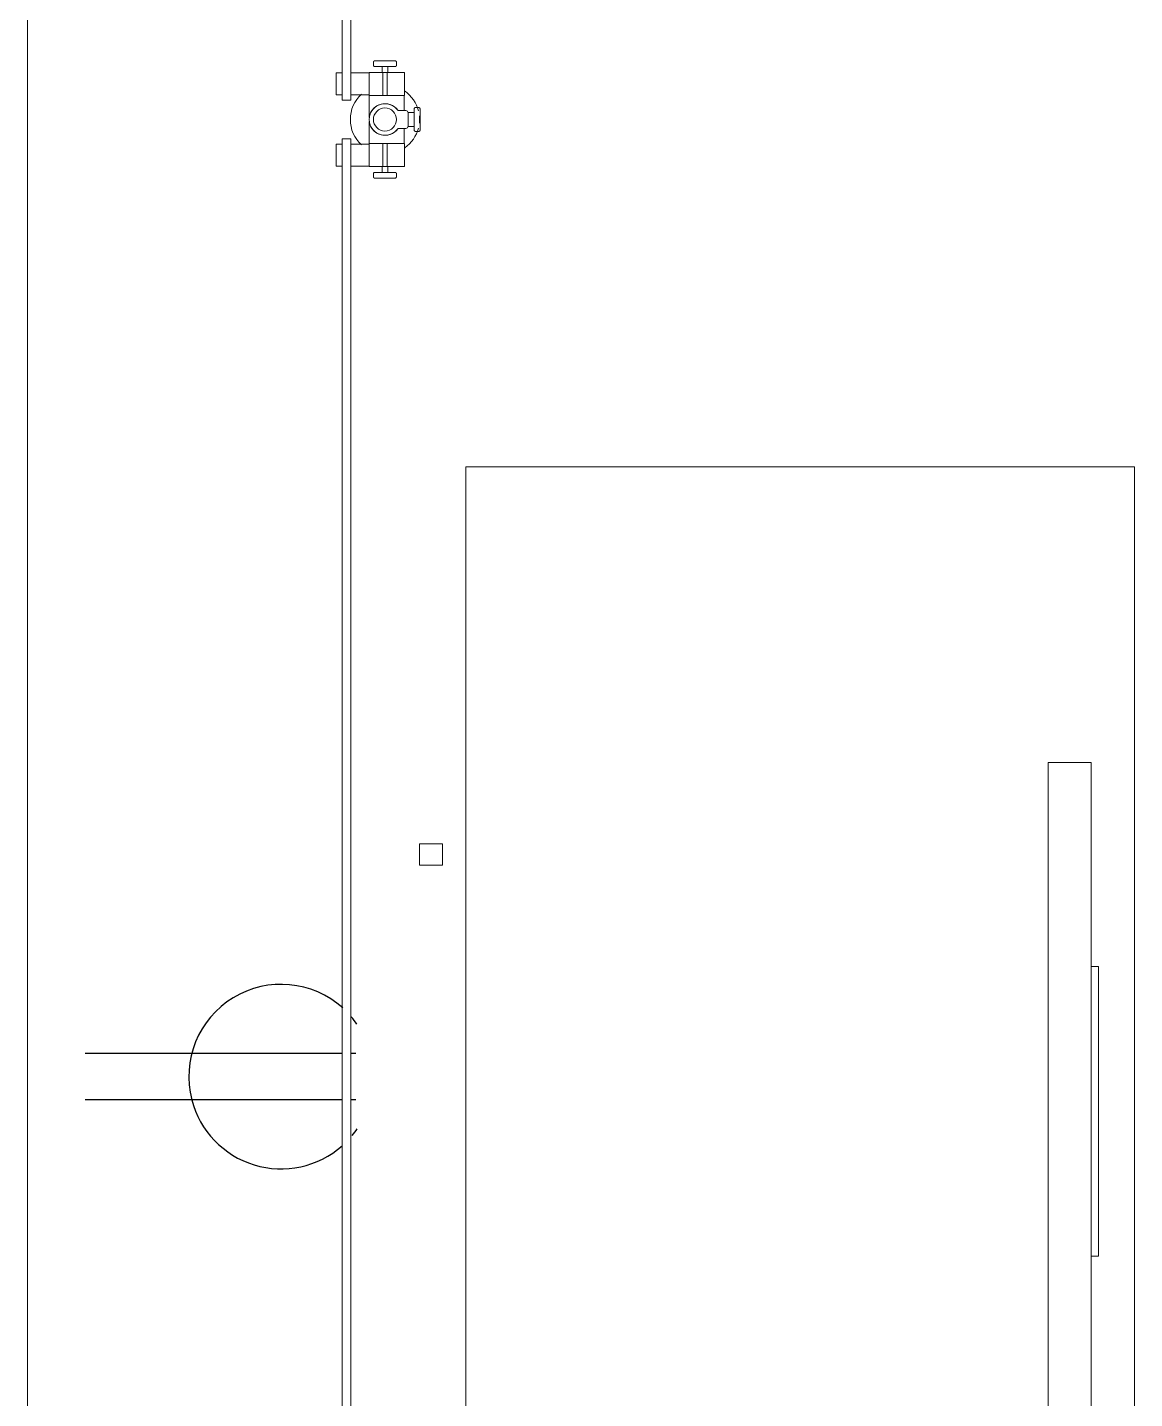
# Model space of a CAD drawing. Header units: inches. Extents: x -460 to 10305, y -938 to 5356.
# Drawn here: x 517.3 to 565.3, y 304.5 to 364 of the extents above; entities that cross this region are included whole.
import ezdxf

# ---------------------------------------------------------------- set-up
doc = ezdxf.new("R2010")
doc.units = ezdxf.units.IN
doc.header["$MEASUREMENT"] = 0
doc.layers.add('01-0263-G-DWG-BFP-ARCH$0$SP-CASE', color=11, linetype='Continuous', lineweight=13)
doc.layers.add('01-0263-G-DWG-BFP-ARCH$0$SP-FIXT', color=35, linetype='Continuous')

# ---------------------------------------------------------------- blocks, each defined once
blk = doc.blocks.new('01-0263-G-DWG-BFP-ARCH', base_point=(1295.158, 1352.862))
at = {"layer": '01-0263-G-DWG-BFP-ARCH$0$SP-CASE'}
for p, q in [((1812.195, 1522.069), (1812.195, 1772.819)), ((1825.835, 1711.41), (1825.835, 1769.223)), ((1826.21, 1769.223), (1826.21, 1711.41)), ((1825.835, 1711.589), (1825.585, 1711.589)), ((1825.585, 1711.11), (1825.585, 1711.589)), ((1827.015, 1711.589), (1826.21, 1711.589)), ((1827.61, 1711.61), (1827.015, 1711.61)), ((1827.015, 1710.61), (1827.015, 1711.61)), ((1827.195, 1712.048), (1827.195, 1711.923)), ((1827.57, 1711.86), (1827.57, 1711.61)), ((1827.695, 1711.86), (1827.57, 1711.86)), ((1827.61, 1711.61), (1827.796, 1711.61)), ((1827.61, 1711.61), (1827.61, 1710.61)), ((1827.82, 1711.86), (1827.695, 1711.86)), ((1827.796, 1711.61), (1828.545, 1711.61)), ((1827.796, 1710.61), (1827.796, 1711.61)), ((1827.82, 1711.61), (1827.82, 1711.86)), ((1828.195, 1711.923), (1828.195, 1712.048)), ((1828.545, 1710.61), (1828.545, 1711.61)), ((1825.585, 1710.632), (1825.585, 1711.11)), ((1825.835, 1710.41), (1825.835, 1711.41)), ((1826.21, 1711.41), (1826.21, 1710.41)), ((1825.585, 1710.632), (1825.835, 1710.632)), ((1825.835, 1710.41), (1826.21, 1710.41)), ((1826.21, 1710.632), (1827.015, 1710.632)), ((1827.015, 1710.61), (1827.015, 1709.647)), ((1827.015, 1710.61), (1827.61, 1710.61)), ((1827.796, 1710.61), (1827.61, 1710.61)), ((1828.545, 1710.61), (1827.796, 1710.61)), ((1828.524, 1709.951), (1828.524, 1710.61)), ((1828.262, 1709.951), (1828.524, 1709.951)), ((1828.602, 1709.951), (1828.262, 1709.951)), ((1828.602, 1709.951), (1828.262, 1709.951)), ((1828.963, 1709.866), (1828.703, 1709.866)), ((1828.963, 1709.866), (1828.703, 1709.866)), ((1828.703, 1709.282), (1828.703, 1709.851)), ((1828.703, 1709.282), (1828.703, 1709.851)), ((1828.963, 1709.566), (1828.963, 1709.826)), ((1828.963, 1709.826), (1828.963, 1709.566)), ((1829.155, 1710.085), (1829.025, 1710.085)), ((1829.155, 1710.085), (1829.025, 1710.085)), ((1827.015, 1709.485), (1827.015, 1708.523)), ((1828.262, 1709.181), (1828.602, 1709.181)), ((1828.524, 1709.181), (1828.262, 1709.181)), ((1828.262, 1709.181), (1828.602, 1709.181)), ((1828.524, 1708.523), (1828.524, 1709.181)), ((1828.703, 1709.266), (1828.963, 1709.266)), ((1828.703, 1709.266), (1828.963, 1709.266)), ((1828.963, 1709.307), (1828.963, 1709.566)), ((1828.963, 1709.566), (1828.963, 1709.307)), ((1825.835, 1708.501), (1825.585, 1708.501)), ((1825.585, 1708.023), (1825.585, 1708.501)), ((1826.21, 1708.723), (1825.835, 1708.723)), ((1825.835, 1707.723), (1825.835, 1708.723)), ((1826.21, 1708.723), (1826.21, 1707.723)), ((1827.015, 1708.501), (1826.21, 1708.501)), ((1827.61, 1708.523), (1827.015, 1708.523)), ((1827.015, 1707.523), (1827.015, 1708.523)), ((1827.61, 1708.523), (1827.015, 1708.523)), ((1827.015, 1708.523), (1827.61, 1708.523)), ((1827.61, 1708.523), (1827.61, 1707.523)), ((1827.61, 1708.523), (1827.796, 1708.523)), ((1827.796, 1708.523), (1828.545, 1708.523)), ((1827.796, 1707.523), (1827.796, 1708.523)), ((1828.545, 1707.523), (1828.545, 1708.523)), ((1829.025, 1709.048), (1829.155, 1709.048)), ((1829.025, 1709.048), (1829.155, 1709.048)), ((1825.585, 1707.544), (1825.585, 1708.023)), ((1825.585, 1707.544), (1825.835, 1707.544)), ((1825.835, 1649.91), (1825.835, 1707.723)), ((1826.21, 1707.723), (1826.21, 1649.91)), ((1826.21, 1707.544), (1827.015, 1707.544)), ((1827.015, 1707.523), (1827.61, 1707.523)), ((1827.015, 1707.523), (1827.61, 1707.523)), ((1827.61, 1707.523), (1827.015, 1707.523)), ((1827.57, 1707.523), (1827.57, 1707.273)), ((1827.796, 1707.523), (1827.61, 1707.523)), ((1828.545, 1707.523), (1827.796, 1707.523)), ((1827.82, 1707.273), (1827.82, 1707.523)), ((1827.195, 1707.21), (1827.195, 1707.085)), ((1827.695, 1707.273), (1827.57, 1707.273)), ((1827.82, 1707.273), (1827.695, 1707.273)), ((1828.195, 1707.085), (1828.195, 1707.21)), ((1831.195, 1694.507), (1860.195, 1694.507)), ((1831.195, 1522.069), (1831.195, 1694.507)), ((1860.195, 1694.507), (1860.195, 1570.069)), ((1856.445, 1681.694), (1858.32, 1681.694)), ((1856.445, 1681.694), (1856.445, 1651.569)), ((1858.32, 1651.569), (1858.32, 1681.694)), ((1830.195, 1678.156), (1829.195, 1678.156)), ((1829.195, 1677.232), (1829.195, 1678.156)), ((1830.195, 1678.156), (1830.195, 1677.232)), ((1829.195, 1677.232), (1830.195, 1677.232)), ((1858.32, 1672.85), (1858.624, 1672.85)), ((1858.624, 1672.85), (1858.624, 1660.288)), ((1858.32, 1660.288), (1858.624, 1660.288))]:
    blk.add_line(p, q, dxfattribs=at)
for points in [[(1827.195, 1712.048), (1827.195, 1712.05), (1827.195, 1712.053), (1827.196, 1712.055), (1827.196, 1712.058), (1827.196, 1712.06), (1827.197, 1712.063), (1827.198, 1712.065), (1827.198, 1712.067), (1827.199, 1712.07), (1827.2, 1712.072), (1827.201, 1712.074), (1827.202, 1712.077), (1827.203, 1712.079), (1827.205, 1712.081), (1827.206, 1712.083), (1827.207, 1712.085), (1827.209, 1712.087), (1827.211, 1712.089), (1827.212, 1712.091), (1827.214, 1712.093), (1827.216, 1712.094), (1827.218, 1712.096), (1827.22, 1712.097), (1827.222, 1712.099), (1827.224, 1712.1), (1827.226, 1712.102), (1827.228, 1712.103), (1827.23, 1712.104), (1827.233, 1712.105), (1827.235, 1712.106), (1827.237, 1712.107), (1827.24, 1712.108), (1827.242, 1712.108), (1827.245, 1712.109), (1827.247, 1712.109), (1827.249, 1712.11), (1827.252, 1712.11), (1827.254, 1712.11), (1827.257, 1712.11), (1827.258, 1712.11)], [(1827.695, 1712.11), (1827.678, 1712.11), (1827.66, 1712.11), (1827.643, 1712.11), (1827.625, 1712.11), (1827.608, 1712.11), (1827.591, 1712.11), (1827.574, 1712.11), (1827.557, 1712.11), (1827.541, 1712.11), (1827.525, 1712.11), (1827.509, 1712.11), (1827.493, 1712.11), (1827.478, 1712.11), (1827.463, 1712.11), (1827.448, 1712.11), (1827.434, 1712.11), (1827.42, 1712.11), (1827.407, 1712.11), (1827.394, 1712.11), (1827.381, 1712.11), (1827.369, 1712.11), (1827.358, 1712.11), (1827.347, 1712.11), (1827.337, 1712.11), (1827.327, 1712.11), (1827.318, 1712.11), (1827.309, 1712.11), (1827.301, 1712.11), (1827.294, 1712.11), (1827.287, 1712.11), (1827.281, 1712.11), (1827.276, 1712.11), (1827.271, 1712.11), (1827.267, 1712.11), (1827.264, 1712.11), (1827.261, 1712.11), (1827.259, 1712.11), (1827.258, 1712.11), (1827.258, 1712.11)], [(1827.258, 1712.11), (1827.258, 1712.11), (1827.259, 1712.11), (1827.261, 1712.11), (1827.263, 1712.11), (1827.266, 1712.11), (1827.27, 1712.11), (1827.275, 1712.11), (1827.28, 1712.11), (1827.286, 1712.11), (1827.292, 1712.11), (1827.299, 1712.11), (1827.307, 1712.11), (1827.315, 1712.11), (1827.324, 1712.11), (1827.334, 1712.11), (1827.344, 1712.11), (1827.355, 1712.11), (1827.366, 1712.11), (1827.378, 1712.11), (1827.39, 1712.11), (1827.403, 1712.11), (1827.416, 1712.11), (1827.43, 1712.11), (1827.444, 1712.11), (1827.459, 1712.11), (1827.474, 1712.11), (1827.489, 1712.11), (1827.504, 1712.11), (1827.52, 1712.11), (1827.537, 1712.11), (1827.553, 1712.11), (1827.57, 1712.11), (1827.587, 1712.11), (1827.604, 1712.11), (1827.621, 1712.11), (1827.638, 1712.11), (1827.655, 1712.11), (1827.673, 1712.11), (1827.69, 1712.11), (1827.695, 1712.11)], [(1827.695, 1712.11), (1827.713, 1712.11), (1827.73, 1712.11), (1827.747, 1712.11), (1827.765, 1712.11), (1827.782, 1712.11), (1827.799, 1712.11), (1827.816, 1712.11), (1827.833, 1712.11), (1827.849, 1712.11), (1827.865, 1712.11), (1827.881, 1712.11), (1827.897, 1712.11), (1827.912, 1712.11), (1827.927, 1712.11), (1827.942, 1712.11), (1827.956, 1712.11), (1827.97, 1712.11), (1827.984, 1712.11), (1827.996, 1712.11), (1828.009, 1712.11), (1828.021, 1712.11), (1828.032, 1712.11), (1828.043, 1712.11), (1828.053, 1712.11), (1828.063, 1712.11), (1828.072, 1712.11), (1828.081, 1712.11), (1828.089, 1712.11), (1828.096, 1712.11), (1828.103, 1712.11), (1828.109, 1712.11), (1828.114, 1712.11), (1828.119, 1712.11), (1828.123, 1712.11), (1828.126, 1712.11), (1828.129, 1712.11), (1828.131, 1712.11), (1828.132, 1712.11), (1828.133, 1712.11)], [(1828.133, 1712.11), (1828.132, 1712.11), (1828.131, 1712.11), (1828.129, 1712.11), (1828.127, 1712.11), (1828.124, 1712.11), (1828.12, 1712.11), (1828.116, 1712.11), (1828.11, 1712.11), (1828.105, 1712.11), (1828.098, 1712.11), (1828.091, 1712.11), (1828.083, 1712.11), (1828.075, 1712.11), (1828.066, 1712.11), (1828.056, 1712.11), (1828.046, 1712.11), (1828.035, 1712.11), (1828.024, 1712.11), (1828.012, 1712.11), (1828, 1712.11), (1827.987, 1712.11), (1827.974, 1712.11), (1827.96, 1712.11), (1827.946, 1712.11), (1827.931, 1712.11), (1827.917, 1712.11), (1827.901, 1712.11), (1827.886, 1712.11), (1827.87, 1712.11), (1827.854, 1712.11), (1827.837, 1712.11), (1827.821, 1712.11), (1827.804, 1712.11), (1827.787, 1712.11), (1827.769, 1712.11), (1827.752, 1712.11), (1827.735, 1712.11), (1827.717, 1712.11), (1827.7, 1712.11), (1827.695, 1712.11)], [(1828.133, 1712.11), (1828.135, 1712.11), (1828.138, 1712.11), (1828.14, 1712.11), (1828.143, 1712.109), (1828.145, 1712.109), (1828.147, 1712.108), (1828.15, 1712.108), (1828.152, 1712.107), (1828.155, 1712.106), (1828.157, 1712.105), (1828.159, 1712.104), (1828.161, 1712.103), (1828.164, 1712.102), (1828.166, 1712.101), (1828.168, 1712.099), (1828.17, 1712.098), (1828.172, 1712.096), (1828.174, 1712.095), (1828.176, 1712.093), (1828.177, 1712.091), (1828.179, 1712.089), (1828.181, 1712.088), (1828.182, 1712.086), (1828.184, 1712.084), (1828.185, 1712.081), (1828.186, 1712.079), (1828.188, 1712.077), (1828.189, 1712.075), (1828.19, 1712.073), (1828.191, 1712.07), (1828.192, 1712.068), (1828.192, 1712.066), (1828.193, 1712.063), (1828.194, 1712.061), (1828.194, 1712.058), (1828.195, 1712.056), (1828.195, 1712.053), (1828.195, 1712.051), (1828.195, 1712.048), (1828.195, 1712.048)], [(1827.258, 1711.86), (1827.255, 1711.86), (1827.253, 1711.86), (1827.25, 1711.861), (1827.248, 1711.861), (1827.245, 1711.861), (1827.243, 1711.862), (1827.24, 1711.863), (1827.238, 1711.863), (1827.236, 1711.864), (1827.233, 1711.865), (1827.231, 1711.866), (1827.229, 1711.867), (1827.227, 1711.868), (1827.224, 1711.87), (1827.222, 1711.871), (1827.22, 1711.873), (1827.218, 1711.874), (1827.216, 1711.876), (1827.215, 1711.877), (1827.213, 1711.879), (1827.211, 1711.881), (1827.209, 1711.883), (1827.208, 1711.885), (1827.206, 1711.887), (1827.205, 1711.889), (1827.204, 1711.891), (1827.202, 1711.893), (1827.201, 1711.895), (1827.2, 1711.898), (1827.199, 1711.9), (1827.198, 1711.902), (1827.198, 1711.905), (1827.197, 1711.907), (1827.196, 1711.91), (1827.196, 1711.912), (1827.196, 1711.915), (1827.195, 1711.917), (1827.195, 1711.92), (1827.195, 1711.922), (1827.195, 1711.923)], [(1827.574, 1711.86), (1827.557, 1711.86), (1827.541, 1711.86), (1827.525, 1711.86), (1827.509, 1711.86), (1827.493, 1711.86), (1827.478, 1711.86), (1827.463, 1711.86), (1827.448, 1711.86), (1827.434, 1711.86), (1827.42, 1711.86), (1827.407, 1711.86), (1827.394, 1711.86), (1827.381, 1711.86), (1827.369, 1711.86), (1827.358, 1711.86), (1827.347, 1711.86), (1827.337, 1711.86), (1827.327, 1711.86), (1827.318, 1711.86), (1827.309, 1711.86), (1827.301, 1711.86), (1827.294, 1711.86), (1827.287, 1711.86), (1827.281, 1711.86), (1827.276, 1711.86), (1827.271, 1711.86), (1827.267, 1711.86), (1827.264, 1711.86), (1827.261, 1711.86), (1827.259, 1711.86), (1827.258, 1711.86), (1827.258, 1711.86)], [(1827.258, 1711.86), (1827.258, 1711.86), (1827.259, 1711.86), (1827.261, 1711.86), (1827.263, 1711.86), (1827.266, 1711.86), (1827.27, 1711.86), (1827.275, 1711.86), (1827.28, 1711.86), (1827.286, 1711.86), (1827.292, 1711.86), (1827.299, 1711.86), (1827.307, 1711.86), (1827.315, 1711.86), (1827.324, 1711.86), (1827.334, 1711.86), (1827.344, 1711.86), (1827.355, 1711.86), (1827.366, 1711.86), (1827.378, 1711.86), (1827.39, 1711.86), (1827.403, 1711.86), (1827.416, 1711.86), (1827.43, 1711.86), (1827.444, 1711.86), (1827.459, 1711.86), (1827.474, 1711.86), (1827.489, 1711.86), (1827.504, 1711.86), (1827.52, 1711.86), (1827.537, 1711.86), (1827.553, 1711.86), (1827.57, 1711.86), (1827.587, 1711.86), (1827.604, 1711.86), (1827.621, 1711.86), (1827.638, 1711.86), (1827.655, 1711.86), (1827.673, 1711.86), (1827.69, 1711.86), (1827.695, 1711.86)], [(1827.695, 1711.86), (1827.713, 1711.86), (1827.73, 1711.86), (1827.747, 1711.86), (1827.765, 1711.86), (1827.782, 1711.86), (1827.799, 1711.86), (1827.816, 1711.86), (1827.833, 1711.86), (1827.849, 1711.86), (1827.865, 1711.86), (1827.881, 1711.86), (1827.897, 1711.86), (1827.912, 1711.86), (1827.927, 1711.86), (1827.942, 1711.86), (1827.956, 1711.86), (1827.97, 1711.86), (1827.984, 1711.86), (1827.996, 1711.86), (1828.009, 1711.86), (1828.021, 1711.86), (1828.032, 1711.86), (1828.043, 1711.86), (1828.053, 1711.86), (1828.063, 1711.86), (1828.072, 1711.86), (1828.081, 1711.86), (1828.089, 1711.86), (1828.096, 1711.86), (1828.103, 1711.86), (1828.109, 1711.86), (1828.114, 1711.86), (1828.119, 1711.86), (1828.123, 1711.86), (1828.126, 1711.86), (1828.129, 1711.86), (1828.131, 1711.86), (1828.132, 1711.86), (1828.133, 1711.86)], [(1828.133, 1711.86), (1828.132, 1711.86), (1828.131, 1711.86), (1828.129, 1711.86), (1828.127, 1711.86), (1828.124, 1711.86), (1828.12, 1711.86), (1828.116, 1711.86), (1828.11, 1711.86), (1828.105, 1711.86), (1828.098, 1711.86), (1828.091, 1711.86), (1828.083, 1711.86), (1828.075, 1711.86), (1828.066, 1711.86), (1828.056, 1711.86), (1828.046, 1711.86), (1828.035, 1711.86), (1828.024, 1711.86), (1828.012, 1711.86), (1828, 1711.86), (1827.987, 1711.86), (1827.974, 1711.86), (1827.96, 1711.86), (1827.946, 1711.86), (1827.931, 1711.86), (1827.917, 1711.86), (1827.901, 1711.86), (1827.886, 1711.86), (1827.87, 1711.86), (1827.854, 1711.86), (1827.837, 1711.86), (1827.821, 1711.86)], [(1828.195, 1711.923), (1828.195, 1711.92), (1828.195, 1711.918), (1828.195, 1711.915), (1828.194, 1711.913), (1828.194, 1711.91), (1828.193, 1711.908), (1828.193, 1711.905), (1828.192, 1711.903), (1828.191, 1711.901), (1828.19, 1711.898), (1828.189, 1711.896), (1828.188, 1711.894), (1828.187, 1711.892), (1828.186, 1711.889), (1828.184, 1711.887), (1828.183, 1711.885), (1828.181, 1711.883), (1828.18, 1711.881), (1828.178, 1711.88), (1828.176, 1711.878), (1828.174, 1711.876), (1828.172, 1711.875), (1828.17, 1711.873), (1828.168, 1711.871), (1828.166, 1711.87), (1828.164, 1711.869), (1828.162, 1711.868), (1828.16, 1711.866), (1828.158, 1711.865), (1828.155, 1711.864), (1828.153, 1711.864), (1828.151, 1711.863), (1828.148, 1711.862), (1828.146, 1711.862), (1828.143, 1711.861), (1828.141, 1711.861), (1828.138, 1711.86), (1828.136, 1711.86), (1828.133, 1711.86), (1828.133, 1711.86)], [(1828.963, 1710.023), (1828.963, 1710.025), (1828.963, 1710.028), (1828.963, 1710.03), (1828.963, 1710.033), (1828.964, 1710.035), (1828.964, 1710.038), (1828.965, 1710.04), (1828.966, 1710.042), (1828.967, 1710.045), (1828.968, 1710.047), (1828.969, 1710.049), (1828.97, 1710.052), (1828.971, 1710.054), (1828.972, 1710.056), (1828.974, 1710.058), (1828.975, 1710.06), (1828.976, 1710.062), (1828.978, 1710.064), (1828.98, 1710.066), (1828.982, 1710.068), (1828.983, 1710.069), (1828.985, 1710.071), (1828.987, 1710.072), (1828.989, 1710.074), (1828.991, 1710.075), (1828.993, 1710.077), (1828.996, 1710.078), (1828.998, 1710.079), (1829, 1710.08), (1829.002, 1710.081), (1829.005, 1710.082), (1829.007, 1710.083), (1829.01, 1710.083), (1829.012, 1710.084), (1829.014, 1710.084), (1829.017, 1710.085), (1829.019, 1710.085), (1829.022, 1710.085), (1829.024, 1710.085), (1829.025, 1710.085)], [(1828.963, 1710.023), (1828.963, 1710.025), (1828.963, 1710.028), (1828.963, 1710.03), (1828.963, 1710.033), (1828.964, 1710.035), (1828.964, 1710.038), (1828.965, 1710.04), (1828.966, 1710.042), (1828.967, 1710.045), (1828.968, 1710.047), (1828.969, 1710.049), (1828.97, 1710.052), (1828.971, 1710.054), (1828.972, 1710.056), (1828.974, 1710.058), (1828.975, 1710.06), (1828.976, 1710.062), (1828.978, 1710.064), (1828.98, 1710.066), (1828.982, 1710.068), (1828.983, 1710.069), (1828.985, 1710.071), (1828.987, 1710.072), (1828.989, 1710.074), (1828.991, 1710.075), (1828.993, 1710.077), (1828.996, 1710.078), (1828.998, 1710.079), (1829, 1710.08), (1829.002, 1710.081), (1829.005, 1710.082), (1829.007, 1710.083), (1829.01, 1710.083), (1829.012, 1710.084), (1829.014, 1710.084), (1829.017, 1710.085), (1829.019, 1710.085), (1829.022, 1710.085), (1829.024, 1710.085), (1829.025, 1710.085)], [(1828.963, 1709.824), (1828.963, 1709.839), (1828.963, 1709.853), (1828.963, 1709.867), (1828.963, 1709.881), (1828.963, 1709.894), (1828.963, 1709.906), (1828.963, 1709.918), (1828.963, 1709.929), (1828.963, 1709.94), (1828.963, 1709.95), (1828.963, 1709.96), (1828.963, 1709.969), (1828.963, 1709.977), (1828.963, 1709.985), (1828.963, 1709.992), (1828.963, 1709.998), (1828.963, 1710.004), (1828.963, 1710.008), (1828.963, 1710.013), (1828.963, 1710.016), (1828.963, 1710.019), (1828.963, 1710.021), (1828.963, 1710.022), (1828.963, 1710.023)], [(1828.963, 1710.023), (1828.963, 1710.022), (1828.963, 1710.021), (1828.963, 1710.019), (1828.963, 1710.017), (1828.963, 1710.014), (1828.963, 1710.01), (1828.963, 1710.005), (1828.963, 1710), (1828.963, 1709.993), (1828.963, 1709.987), (1828.963, 1709.979), (1828.963, 1709.971), (1828.963, 1709.962), (1828.963, 1709.953), (1828.963, 1709.943), (1828.963, 1709.932), (1828.963, 1709.921), (1828.963, 1709.909), (1828.963, 1709.897), (1828.963, 1709.884), (1828.963, 1709.871), (1828.963, 1709.857), (1828.963, 1709.843), (1828.963, 1709.828), (1828.963, 1709.813), (1828.963, 1709.797), (1828.963, 1709.781), (1828.963, 1709.765), (1828.963, 1709.749), (1828.963, 1709.732), (1828.963, 1709.715), (1828.963, 1709.697), (1828.963, 1709.68), (1828.963, 1709.662), (1828.963, 1709.644), (1828.963, 1709.626), (1828.963, 1709.608), (1828.963, 1709.59), (1828.963, 1709.571), (1828.963, 1709.566)], [(1828.963, 1709.824), (1828.963, 1709.839), (1828.963, 1709.853), (1828.963, 1709.867), (1828.963, 1709.881), (1828.963, 1709.894), (1828.963, 1709.906), (1828.963, 1709.918), (1828.963, 1709.929), (1828.963, 1709.94), (1828.963, 1709.95), (1828.963, 1709.96), (1828.963, 1709.969), (1828.963, 1709.977), (1828.963, 1709.985), (1828.963, 1709.992), (1828.963, 1709.998), (1828.963, 1710.004), (1828.963, 1710.008), (1828.963, 1710.013), (1828.963, 1710.016), (1828.963, 1710.019), (1828.963, 1710.021), (1828.963, 1710.022), (1828.963, 1710.023)], [(1828.963, 1710.023), (1828.963, 1710.022), (1828.963, 1710.021), (1828.963, 1710.019), (1828.963, 1710.017), (1828.963, 1710.014), (1828.963, 1710.01), (1828.963, 1710.005), (1828.963, 1710), (1828.963, 1709.993), (1828.963, 1709.987), (1828.963, 1709.979), (1828.963, 1709.971), (1828.963, 1709.962), (1828.963, 1709.953), (1828.963, 1709.943), (1828.963, 1709.932), (1828.963, 1709.921), (1828.963, 1709.909), (1828.963, 1709.897), (1828.963, 1709.884), (1828.963, 1709.871), (1828.963, 1709.857), (1828.963, 1709.843), (1828.963, 1709.828), (1828.963, 1709.813), (1828.963, 1709.797), (1828.963, 1709.781), (1828.963, 1709.765), (1828.963, 1709.749), (1828.963, 1709.732), (1828.963, 1709.715), (1828.963, 1709.697), (1828.963, 1709.68), (1828.963, 1709.662), (1828.963, 1709.644), (1828.963, 1709.626), (1828.963, 1709.608), (1828.963, 1709.59), (1828.963, 1709.571), (1828.963, 1709.566)], [(1829.155, 1710.085), (1829.158, 1710.085), (1829.16, 1710.085), (1829.163, 1710.085), (1829.165, 1710.084), (1829.168, 1710.084), (1829.17, 1710.083), (1829.172, 1710.083), (1829.175, 1710.082), (1829.177, 1710.081), (1829.179, 1710.08), (1829.182, 1710.079), (1829.184, 1710.078), (1829.186, 1710.077), (1829.188, 1710.076), (1829.19, 1710.074), (1829.192, 1710.073), (1829.194, 1710.071), (1829.196, 1710.07), (1829.198, 1710.068), (1829.2, 1710.066), (1829.202, 1710.064), (1829.203, 1710.063), (1829.205, 1710.061), (1829.206, 1710.059), (1829.208, 1710.056), (1829.209, 1710.054), (1829.21, 1710.052), (1829.211, 1710.05), (1829.212, 1710.048), (1829.213, 1710.045), (1829.214, 1710.043), (1829.215, 1710.041), (1829.216, 1710.038), (1829.216, 1710.036), (1829.217, 1710.033), (1829.217, 1710.031), (1829.217, 1710.028), (1829.218, 1710.026), (1829.218, 1710.023), (1829.218, 1710.023)], [(1829.155, 1710.085), (1829.158, 1710.085), (1829.16, 1710.085), (1829.163, 1710.085), (1829.165, 1710.084), (1829.168, 1710.084), (1829.17, 1710.083), (1829.172, 1710.083), (1829.175, 1710.082), (1829.177, 1710.081), (1829.179, 1710.08), (1829.182, 1710.079), (1829.184, 1710.078), (1829.186, 1710.077), (1829.188, 1710.076), (1829.19, 1710.074), (1829.192, 1710.073), (1829.194, 1710.071), (1829.196, 1710.07), (1829.198, 1710.068), (1829.2, 1710.066), (1829.202, 1710.064), (1829.203, 1710.063), (1829.205, 1710.061), (1829.206, 1710.059), (1829.208, 1710.056), (1829.209, 1710.054), (1829.21, 1710.052), (1829.211, 1710.05), (1829.212, 1710.048), (1829.213, 1710.045), (1829.214, 1710.043), (1829.215, 1710.041), (1829.216, 1710.038), (1829.216, 1710.036), (1829.217, 1710.033), (1829.217, 1710.031), (1829.217, 1710.028), (1829.218, 1710.026), (1829.218, 1710.023), (1829.218, 1710.023)], [(1829.218, 1709.566), (1829.218, 1709.585), (1829.218, 1709.603), (1829.218, 1709.621), (1829.218, 1709.639), (1829.218, 1709.657), (1829.218, 1709.675), (1829.218, 1709.693), (1829.218, 1709.71), (1829.218, 1709.727), (1829.218, 1709.744), (1829.218, 1709.761), (1829.218, 1709.777), (1829.218, 1709.793), (1829.218, 1709.809), (1829.218, 1709.824), (1829.218, 1709.839), (1829.218, 1709.853), (1829.218, 1709.867), (1829.218, 1709.881), (1829.218, 1709.894), (1829.218, 1709.906), (1829.218, 1709.918), (1829.218, 1709.929), (1829.218, 1709.94), (1829.218, 1709.95), (1829.218, 1709.96), (1829.218, 1709.969), (1829.218, 1709.977), (1829.218, 1709.985), (1829.218, 1709.992), (1829.218, 1709.998), (1829.218, 1710.004), (1829.218, 1710.008), (1829.218, 1710.013), (1829.218, 1710.016), (1829.218, 1710.019), (1829.218, 1710.021), (1829.218, 1710.022), (1829.218, 1710.023)], [(1829.218, 1710.023), (1829.218, 1710.022), (1829.218, 1710.021), (1829.218, 1710.019), (1829.218, 1710.017), (1829.218, 1710.014), (1829.218, 1710.01), (1829.218, 1710.005), (1829.218, 1710), (1829.218, 1709.993), (1829.218, 1709.987), (1829.218, 1709.979), (1829.218, 1709.971), (1829.218, 1709.962), (1829.218, 1709.953), (1829.218, 1709.943), (1829.218, 1709.932), (1829.218, 1709.921), (1829.218, 1709.909), (1829.218, 1709.897), (1829.218, 1709.884), (1829.218, 1709.871), (1829.218, 1709.857), (1829.218, 1709.843), (1829.218, 1709.828), (1829.218, 1709.813), (1829.218, 1709.797), (1829.218, 1709.781), (1829.218, 1709.765), (1829.218, 1709.749), (1829.218, 1709.732), (1829.218, 1709.715), (1829.218, 1709.697), (1829.218, 1709.68), (1829.218, 1709.662), (1829.218, 1709.644), (1829.218, 1709.626), (1829.218, 1709.608), (1829.218, 1709.59), (1829.218, 1709.571), (1829.218, 1709.566)], [(1829.218, 1709.566), (1829.218, 1709.585), (1829.218, 1709.603), (1829.218, 1709.621), (1829.218, 1709.639), (1829.218, 1709.657), (1829.218, 1709.675), (1829.218, 1709.693), (1829.218, 1709.71), (1829.218, 1709.727), (1829.218, 1709.744), (1829.218, 1709.761), (1829.218, 1709.777), (1829.218, 1709.793), (1829.218, 1709.809), (1829.218, 1709.824), (1829.218, 1709.839), (1829.218, 1709.853), (1829.218, 1709.867), (1829.218, 1709.881), (1829.218, 1709.894), (1829.218, 1709.906), (1829.218, 1709.918), (1829.218, 1709.929), (1829.218, 1709.94), (1829.218, 1709.95), (1829.218, 1709.96), (1829.218, 1709.969), (1829.218, 1709.977), (1829.218, 1709.985), (1829.218, 1709.992), (1829.218, 1709.998), (1829.218, 1710.004), (1829.218, 1710.008), (1829.218, 1710.013), (1829.218, 1710.016), (1829.218, 1710.019), (1829.218, 1710.021), (1829.218, 1710.022), (1829.218, 1710.023)], [(1829.218, 1710.023), (1829.218, 1710.022), (1829.218, 1710.021), (1829.218, 1710.019), (1829.218, 1710.017), (1829.218, 1710.014), (1829.218, 1710.01), (1829.218, 1710.005), (1829.218, 1710), (1829.218, 1709.993), (1829.218, 1709.987), (1829.218, 1709.979), (1829.218, 1709.971), (1829.218, 1709.962), (1829.218, 1709.953), (1829.218, 1709.943), (1829.218, 1709.932), (1829.218, 1709.921), (1829.218, 1709.909), (1829.218, 1709.897), (1829.218, 1709.884), (1829.218, 1709.871), (1829.218, 1709.857), (1829.218, 1709.843), (1829.218, 1709.828), (1829.218, 1709.813), (1829.218, 1709.797), (1829.218, 1709.781), (1829.218, 1709.765), (1829.218, 1709.749), (1829.218, 1709.732), (1829.218, 1709.715), (1829.218, 1709.697), (1829.218, 1709.68), (1829.218, 1709.662), (1829.218, 1709.644), (1829.218, 1709.626), (1829.218, 1709.608), (1829.218, 1709.59), (1829.218, 1709.571), (1829.218, 1709.566)], [(1828.963, 1709.566), (1828.963, 1709.548), (1828.963, 1709.53), (1828.963, 1709.512), (1828.963, 1709.494), (1828.963, 1709.476), (1828.963, 1709.458), (1828.963, 1709.44), (1828.963, 1709.423), (1828.963, 1709.406), (1828.963, 1709.389), (1828.963, 1709.372), (1828.963, 1709.356), (1828.963, 1709.34), (1828.963, 1709.324), (1828.963, 1709.309), (1828.963, 1709.294), (1828.963, 1709.28), (1828.963, 1709.266), (1828.963, 1709.252), (1828.963, 1709.239), (1828.963, 1709.227), (1828.963, 1709.215), (1828.963, 1709.203), (1828.963, 1709.193), (1828.963, 1709.183), (1828.963, 1709.173), (1828.963, 1709.164), (1828.963, 1709.156), (1828.963, 1709.148), (1828.963, 1709.141), (1828.963, 1709.135), (1828.963, 1709.129), (1828.963, 1709.124), (1828.963, 1709.12), (1828.963, 1709.117), (1828.963, 1709.114), (1828.963, 1709.112), (1828.963, 1709.111), (1828.963, 1709.11)], [(1828.963, 1709.566), (1828.963, 1709.548), (1828.963, 1709.53), (1828.963, 1709.512), (1828.963, 1709.494), (1828.963, 1709.476), (1828.963, 1709.458), (1828.963, 1709.44), (1828.963, 1709.423), (1828.963, 1709.406), (1828.963, 1709.389), (1828.963, 1709.372), (1828.963, 1709.356), (1828.963, 1709.34), (1828.963, 1709.324), (1828.963, 1709.309), (1828.963, 1709.294), (1828.963, 1709.28), (1828.963, 1709.266), (1828.963, 1709.252), (1828.963, 1709.239), (1828.963, 1709.227), (1828.963, 1709.215), (1828.963, 1709.203), (1828.963, 1709.193), (1828.963, 1709.183), (1828.963, 1709.173), (1828.963, 1709.164), (1828.963, 1709.156), (1828.963, 1709.148), (1828.963, 1709.141), (1828.963, 1709.135), (1828.963, 1709.129), (1828.963, 1709.124), (1828.963, 1709.12), (1828.963, 1709.117), (1828.963, 1709.114), (1828.963, 1709.112), (1828.963, 1709.111), (1828.963, 1709.11)], [(1828.963, 1709.11), (1828.963, 1709.111), (1828.963, 1709.112), (1828.963, 1709.113), (1828.963, 1709.116), (1828.963, 1709.119), (1828.963, 1709.123), (1828.963, 1709.128), (1828.963, 1709.133), (1828.963, 1709.139), (1828.963, 1709.146), (1828.963, 1709.154), (1828.963, 1709.162), (1828.963, 1709.17), (1828.963, 1709.18), (1828.963, 1709.19), (1828.963, 1709.2), (1828.963, 1709.212), (1828.963, 1709.223), (1828.963, 1709.236), (1828.963, 1709.249), (1828.963, 1709.262), (1828.963, 1709.276), (1828.963, 1709.29), (1828.963, 1709.305)], [(1828.963, 1709.11), (1828.963, 1709.111), (1828.963, 1709.112), (1828.963, 1709.113), (1828.963, 1709.116), (1828.963, 1709.119), (1828.963, 1709.123), (1828.963, 1709.128), (1828.963, 1709.133), (1828.963, 1709.139), (1828.963, 1709.146), (1828.963, 1709.154), (1828.963, 1709.162), (1828.963, 1709.17), (1828.963, 1709.18), (1828.963, 1709.19), (1828.963, 1709.2), (1828.963, 1709.212), (1828.963, 1709.223), (1828.963, 1709.236), (1828.963, 1709.249), (1828.963, 1709.262), (1828.963, 1709.276), (1828.963, 1709.29), (1828.963, 1709.305)], [(1829.025, 1709.048), (1829.023, 1709.048), (1829.02, 1709.048), (1829.018, 1709.048), (1829.015, 1709.048), (1829.013, 1709.049), (1829.01, 1709.049), (1829.008, 1709.05), (1829.005, 1709.051), (1829.003, 1709.052), (1829.001, 1709.053), (1828.998, 1709.054), (1828.996, 1709.055), (1828.994, 1709.056), (1828.992, 1709.057), (1828.99, 1709.059), (1828.988, 1709.06), (1828.986, 1709.062), (1828.984, 1709.063), (1828.982, 1709.065), (1828.98, 1709.067), (1828.979, 1709.068), (1828.977, 1709.07), (1828.975, 1709.072), (1828.974, 1709.074), (1828.973, 1709.076), (1828.971, 1709.079), (1828.97, 1709.081), (1828.969, 1709.083), (1828.968, 1709.085), (1828.967, 1709.088), (1828.966, 1709.09), (1828.965, 1709.092), (1828.965, 1709.095), (1828.964, 1709.097), (1828.964, 1709.1), (1828.963, 1709.102), (1828.963, 1709.105), (1828.963, 1709.107), (1828.963, 1709.11), (1828.963, 1709.11)], [(1829.025, 1709.048), (1829.023, 1709.048), (1829.02, 1709.048), (1829.018, 1709.048), (1829.015, 1709.048), (1829.013, 1709.049), (1829.01, 1709.049), (1829.008, 1709.05), (1829.005, 1709.051), (1829.003, 1709.052), (1829.001, 1709.053), (1828.998, 1709.054), (1828.996, 1709.055), (1828.994, 1709.056), (1828.992, 1709.057), (1828.99, 1709.059), (1828.988, 1709.06), (1828.986, 1709.062), (1828.984, 1709.063), (1828.982, 1709.065), (1828.98, 1709.067), (1828.979, 1709.068), (1828.977, 1709.07), (1828.975, 1709.072), (1828.974, 1709.074), (1828.973, 1709.076), (1828.971, 1709.079), (1828.97, 1709.081), (1828.969, 1709.083), (1828.968, 1709.085), (1828.967, 1709.088), (1828.966, 1709.09), (1828.965, 1709.092), (1828.965, 1709.095), (1828.964, 1709.097), (1828.964, 1709.1), (1828.963, 1709.102), (1828.963, 1709.105), (1828.963, 1709.107), (1828.963, 1709.11), (1828.963, 1709.11)], [(1829.218, 1709.11), (1829.218, 1709.108), (1829.217, 1709.105), (1829.217, 1709.103), (1829.217, 1709.1), (1829.216, 1709.098), (1829.216, 1709.095), (1829.215, 1709.093), (1829.214, 1709.091), (1829.214, 1709.088), (1829.213, 1709.086), (1829.212, 1709.084), (1829.211, 1709.081), (1829.209, 1709.079), (1829.208, 1709.077), (1829.207, 1709.075), (1829.205, 1709.073), (1829.204, 1709.071), (1829.202, 1709.069), (1829.2, 1709.067), (1829.199, 1709.065), (1829.197, 1709.064), (1829.195, 1709.062), (1829.193, 1709.06), (1829.191, 1709.059), (1829.189, 1709.058), (1829.187, 1709.056), (1829.185, 1709.055), (1829.182, 1709.054), (1829.18, 1709.053), (1829.178, 1709.052), (1829.175, 1709.051), (1829.173, 1709.05), (1829.171, 1709.05), (1829.168, 1709.049), (1829.166, 1709.049), (1829.163, 1709.048), (1829.161, 1709.048), (1829.158, 1709.048), (1829.156, 1709.048), (1829.155, 1709.048)], [(1829.218, 1709.11), (1829.218, 1709.108), (1829.217, 1709.105), (1829.217, 1709.103), (1829.217, 1709.1), (1829.216, 1709.098), (1829.216, 1709.095), (1829.215, 1709.093), (1829.214, 1709.091), (1829.214, 1709.088), (1829.213, 1709.086), (1829.212, 1709.084), (1829.211, 1709.081), (1829.209, 1709.079), (1829.208, 1709.077), (1829.207, 1709.075), (1829.205, 1709.073), (1829.204, 1709.071), (1829.202, 1709.069), (1829.2, 1709.067), (1829.199, 1709.065), (1829.197, 1709.064), (1829.195, 1709.062), (1829.193, 1709.06), (1829.191, 1709.059), (1829.189, 1709.058), (1829.187, 1709.056), (1829.185, 1709.055), (1829.182, 1709.054), (1829.18, 1709.053), (1829.178, 1709.052), (1829.175, 1709.051), (1829.173, 1709.05), (1829.171, 1709.05), (1829.168, 1709.049), (1829.166, 1709.049), (1829.163, 1709.048), (1829.161, 1709.048), (1829.158, 1709.048), (1829.156, 1709.048), (1829.155, 1709.048)], [(1829.218, 1709.566), (1829.218, 1709.548), (1829.218, 1709.53), (1829.218, 1709.512), (1829.218, 1709.494), (1829.218, 1709.476), (1829.218, 1709.458), (1829.218, 1709.44), (1829.218, 1709.423), (1829.218, 1709.406), (1829.218, 1709.389), (1829.218, 1709.372), (1829.218, 1709.356), (1829.218, 1709.34), (1829.218, 1709.324), (1829.218, 1709.309), (1829.218, 1709.294), (1829.218, 1709.28), (1829.218, 1709.266), (1829.218, 1709.252), (1829.218, 1709.239), (1829.218, 1709.227), (1829.218, 1709.215), (1829.218, 1709.203), (1829.218, 1709.193), (1829.218, 1709.183), (1829.218, 1709.173), (1829.218, 1709.164), (1829.218, 1709.156), (1829.218, 1709.148), (1829.218, 1709.141), (1829.218, 1709.135), (1829.218, 1709.129), (1829.218, 1709.124), (1829.218, 1709.12), (1829.218, 1709.117), (1829.218, 1709.114), (1829.218, 1709.112), (1829.218, 1709.111), (1829.218, 1709.11)], [(1829.218, 1709.11), (1829.218, 1709.111), (1829.218, 1709.112), (1829.218, 1709.113), (1829.218, 1709.116), (1829.218, 1709.119), (1829.218, 1709.123), (1829.218, 1709.128), (1829.218, 1709.133), (1829.218, 1709.139), (1829.218, 1709.146), (1829.218, 1709.154), (1829.218, 1709.162), (1829.218, 1709.17), (1829.218, 1709.18), (1829.218, 1709.19), (1829.218, 1709.2), (1829.218, 1709.212), (1829.218, 1709.223), (1829.218, 1709.236), (1829.218, 1709.249), (1829.218, 1709.262), (1829.218, 1709.276), (1829.218, 1709.29), (1829.218, 1709.305), (1829.218, 1709.32), (1829.218, 1709.335), (1829.218, 1709.351), (1829.218, 1709.368), (1829.218, 1709.384), (1829.218, 1709.401), (1829.218, 1709.418), (1829.218, 1709.436), (1829.218, 1709.453), (1829.218, 1709.471), (1829.218, 1709.489), (1829.218, 1709.507), (1829.218, 1709.525), (1829.218, 1709.543), (1829.218, 1709.562), (1829.218, 1709.566)], [(1829.218, 1709.566), (1829.218, 1709.548), (1829.218, 1709.53), (1829.218, 1709.512), (1829.218, 1709.494), (1829.218, 1709.476), (1829.218, 1709.458), (1829.218, 1709.44), (1829.218, 1709.423), (1829.218, 1709.406), (1829.218, 1709.389), (1829.218, 1709.372), (1829.218, 1709.356), (1829.218, 1709.34), (1829.218, 1709.324), (1829.218, 1709.309), (1829.218, 1709.294), (1829.218, 1709.28), (1829.218, 1709.266), (1829.218, 1709.252), (1829.218, 1709.239), (1829.218, 1709.227), (1829.218, 1709.215), (1829.218, 1709.203), (1829.218, 1709.193), (1829.218, 1709.183), (1829.218, 1709.173), (1829.218, 1709.164), (1829.218, 1709.156), (1829.218, 1709.148), (1829.218, 1709.141), (1829.218, 1709.135), (1829.218, 1709.129), (1829.218, 1709.124), (1829.218, 1709.12), (1829.218, 1709.117), (1829.218, 1709.114), (1829.218, 1709.112), (1829.218, 1709.111), (1829.218, 1709.11)], [(1829.218, 1709.11), (1829.218, 1709.111), (1829.218, 1709.112), (1829.218, 1709.113), (1829.218, 1709.116), (1829.218, 1709.119), (1829.218, 1709.123), (1829.218, 1709.128), (1829.218, 1709.133), (1829.218, 1709.139), (1829.218, 1709.146), (1829.218, 1709.154), (1829.218, 1709.162), (1829.218, 1709.17), (1829.218, 1709.18), (1829.218, 1709.19), (1829.218, 1709.2), (1829.218, 1709.212), (1829.218, 1709.223), (1829.218, 1709.236), (1829.218, 1709.249), (1829.218, 1709.262), (1829.218, 1709.276), (1829.218, 1709.29), (1829.218, 1709.305), (1829.218, 1709.32), (1829.218, 1709.335), (1829.218, 1709.351), (1829.218, 1709.368), (1829.218, 1709.384), (1829.218, 1709.401), (1829.218, 1709.418), (1829.218, 1709.436), (1829.218, 1709.453), (1829.218, 1709.471), (1829.218, 1709.489), (1829.218, 1709.507), (1829.218, 1709.525), (1829.218, 1709.543), (1829.218, 1709.562), (1829.218, 1709.566)], [(1827.195, 1707.21), (1827.195, 1707.213), (1827.195, 1707.215), (1827.196, 1707.218), (1827.196, 1707.22), (1827.196, 1707.223), (1827.197, 1707.225), (1827.198, 1707.227), (1827.198, 1707.23), (1827.199, 1707.232), (1827.2, 1707.235), (1827.201, 1707.237), (1827.202, 1707.239), (1827.203, 1707.241), (1827.205, 1707.243), (1827.206, 1707.245), (1827.207, 1707.248), (1827.209, 1707.249), (1827.211, 1707.251), (1827.212, 1707.253), (1827.214, 1707.255), (1827.216, 1707.257), (1827.218, 1707.258), (1827.22, 1707.26), (1827.222, 1707.261), (1827.224, 1707.263), (1827.226, 1707.264), (1827.228, 1707.265), (1827.23, 1707.266), (1827.233, 1707.267), (1827.235, 1707.268), (1827.237, 1707.269), (1827.24, 1707.27), (1827.242, 1707.271), (1827.245, 1707.271), (1827.247, 1707.272), (1827.249, 1707.272), (1827.252, 1707.272), (1827.254, 1707.273), (1827.257, 1707.273), (1827.258, 1707.273)], [(1827.258, 1707.023), (1827.255, 1707.023), (1827.253, 1707.023), (1827.25, 1707.023), (1827.248, 1707.023), (1827.245, 1707.024), (1827.243, 1707.024), (1827.24, 1707.025), (1827.238, 1707.026), (1827.236, 1707.027), (1827.233, 1707.028), (1827.231, 1707.029), (1827.229, 1707.03), (1827.227, 1707.031), (1827.224, 1707.032), (1827.222, 1707.034), (1827.22, 1707.035), (1827.218, 1707.037), (1827.216, 1707.038), (1827.215, 1707.04), (1827.213, 1707.042), (1827.211, 1707.043), (1827.209, 1707.045), (1827.208, 1707.047), (1827.206, 1707.049), (1827.205, 1707.051), (1827.204, 1707.054), (1827.202, 1707.056), (1827.201, 1707.058), (1827.2, 1707.06), (1827.199, 1707.063), (1827.198, 1707.065), (1827.198, 1707.067), (1827.197, 1707.07), (1827.196, 1707.072), (1827.196, 1707.075), (1827.196, 1707.077), (1827.195, 1707.08), (1827.195, 1707.082), (1827.195, 1707.085), (1827.195, 1707.085)], [(1827.695, 1707.273), (1827.678, 1707.273), (1827.66, 1707.273), (1827.643, 1707.273), (1827.625, 1707.273), (1827.608, 1707.273), (1827.591, 1707.273), (1827.574, 1707.273), (1827.557, 1707.273), (1827.541, 1707.273), (1827.525, 1707.273), (1827.509, 1707.273), (1827.493, 1707.273), (1827.478, 1707.273), (1827.463, 1707.273), (1827.448, 1707.273), (1827.434, 1707.273), (1827.42, 1707.273), (1827.407, 1707.273), (1827.394, 1707.273), (1827.381, 1707.273), (1827.369, 1707.273), (1827.358, 1707.273), (1827.347, 1707.273), (1827.337, 1707.273), (1827.327, 1707.273), (1827.318, 1707.273), (1827.309, 1707.273), (1827.301, 1707.273), (1827.294, 1707.273), (1827.287, 1707.273), (1827.281, 1707.273), (1827.276, 1707.273), (1827.271, 1707.273), (1827.267, 1707.273), (1827.264, 1707.273), (1827.261, 1707.273), (1827.259, 1707.273), (1827.258, 1707.273), (1827.258, 1707.273)], [(1827.258, 1707.273), (1827.258, 1707.273), (1827.259, 1707.273), (1827.261, 1707.273), (1827.263, 1707.273), (1827.266, 1707.273), (1827.27, 1707.273), (1827.275, 1707.273), (1827.28, 1707.273), (1827.286, 1707.273), (1827.292, 1707.273), (1827.299, 1707.273), (1827.307, 1707.273), (1827.315, 1707.273), (1827.324, 1707.273), (1827.334, 1707.273), (1827.344, 1707.273), (1827.355, 1707.273), (1827.366, 1707.273), (1827.378, 1707.273), (1827.39, 1707.273), (1827.403, 1707.273), (1827.416, 1707.273), (1827.43, 1707.273), (1827.444, 1707.273), (1827.459, 1707.273), (1827.474, 1707.273), (1827.489, 1707.273), (1827.504, 1707.273), (1827.52, 1707.273), (1827.537, 1707.273), (1827.553, 1707.273), (1827.57, 1707.273)], [(1827.695, 1707.023), (1827.678, 1707.023), (1827.66, 1707.023), (1827.643, 1707.023), (1827.625, 1707.023), (1827.608, 1707.023), (1827.591, 1707.023), (1827.574, 1707.023), (1827.557, 1707.023), (1827.541, 1707.023), (1827.525, 1707.023), (1827.509, 1707.023), (1827.493, 1707.023), (1827.478, 1707.023), (1827.463, 1707.023), (1827.448, 1707.023), (1827.434, 1707.023), (1827.42, 1707.023), (1827.407, 1707.023), (1827.394, 1707.023), (1827.381, 1707.023), (1827.369, 1707.023), (1827.358, 1707.023), (1827.347, 1707.023), (1827.337, 1707.023), (1827.327, 1707.023), (1827.318, 1707.023), (1827.309, 1707.023), (1827.301, 1707.023), (1827.294, 1707.023), (1827.287, 1707.023), (1827.281, 1707.023), (1827.276, 1707.023), (1827.271, 1707.023), (1827.267, 1707.023), (1827.264, 1707.023), (1827.261, 1707.023), (1827.259, 1707.023), (1827.258, 1707.023), (1827.258, 1707.023)], [(1827.258, 1707.023), (1827.258, 1707.023), (1827.259, 1707.023), (1827.261, 1707.023), (1827.263, 1707.023), (1827.266, 1707.023), (1827.27, 1707.023), (1827.275, 1707.023), (1827.28, 1707.023), (1827.286, 1707.023), (1827.292, 1707.023), (1827.299, 1707.023), (1827.307, 1707.023), (1827.315, 1707.023), (1827.324, 1707.023), (1827.334, 1707.023), (1827.344, 1707.023), (1827.355, 1707.023), (1827.366, 1707.023), (1827.378, 1707.023), (1827.39, 1707.023), (1827.403, 1707.023), (1827.416, 1707.023), (1827.43, 1707.023), (1827.444, 1707.023), (1827.459, 1707.023), (1827.474, 1707.023), (1827.489, 1707.023), (1827.504, 1707.023), (1827.52, 1707.023), (1827.537, 1707.023), (1827.553, 1707.023), (1827.57, 1707.023), (1827.587, 1707.023), (1827.604, 1707.023), (1827.621, 1707.023), (1827.638, 1707.023), (1827.655, 1707.023), (1827.673, 1707.023), (1827.69, 1707.023), (1827.695, 1707.023)], [(1828.133, 1707.273), (1828.132, 1707.273), (1828.131, 1707.273), (1828.129, 1707.273), (1828.127, 1707.273), (1828.124, 1707.273), (1828.12, 1707.273), (1828.116, 1707.273), (1828.11, 1707.273), (1828.105, 1707.273), (1828.098, 1707.273), (1828.091, 1707.273), (1828.083, 1707.273), (1828.075, 1707.273), (1828.066, 1707.273), (1828.056, 1707.273), (1828.046, 1707.273), (1828.035, 1707.273), (1828.024, 1707.273), (1828.012, 1707.273), (1828, 1707.273), (1827.987, 1707.273), (1827.974, 1707.273), (1827.96, 1707.273), (1827.946, 1707.273), (1827.931, 1707.273), (1827.917, 1707.273), (1827.901, 1707.273), (1827.886, 1707.273), (1827.87, 1707.273), (1827.854, 1707.273), (1827.837, 1707.273), (1827.821, 1707.273), (1827.804, 1707.273), (1827.787, 1707.273), (1827.769, 1707.273), (1827.752, 1707.273), (1827.735, 1707.273), (1827.717, 1707.273), (1827.7, 1707.273), (1827.695, 1707.273)], [(1827.695, 1707.023), (1827.713, 1707.023), (1827.73, 1707.023), (1827.747, 1707.023), (1827.765, 1707.023), (1827.782, 1707.023), (1827.799, 1707.023), (1827.816, 1707.023), (1827.833, 1707.023), (1827.849, 1707.023), (1827.865, 1707.023), (1827.881, 1707.023), (1827.897, 1707.023), (1827.912, 1707.023), (1827.927, 1707.023), (1827.942, 1707.023), (1827.956, 1707.023), (1827.97, 1707.023), (1827.984, 1707.023), (1827.996, 1707.023), (1828.009, 1707.023), (1828.021, 1707.023), (1828.032, 1707.023), (1828.043, 1707.023), (1828.053, 1707.023), (1828.063, 1707.023), (1828.072, 1707.023), (1828.081, 1707.023), (1828.089, 1707.023), (1828.096, 1707.023), (1828.103, 1707.023), (1828.109, 1707.023), (1828.114, 1707.023), (1828.119, 1707.023), (1828.123, 1707.023), (1828.126, 1707.023), (1828.129, 1707.023), (1828.131, 1707.023), (1828.132, 1707.023), (1828.133, 1707.023)], [(1828.133, 1707.023), (1828.132, 1707.023), (1828.131, 1707.023), (1828.129, 1707.023), (1828.127, 1707.023), (1828.124, 1707.023), (1828.12, 1707.023), (1828.116, 1707.023), (1828.11, 1707.023), (1828.105, 1707.023), (1828.098, 1707.023), (1828.091, 1707.023), (1828.083, 1707.023), (1828.075, 1707.023), (1828.066, 1707.023), (1828.056, 1707.023), (1828.046, 1707.023), (1828.035, 1707.023), (1828.024, 1707.023), (1828.012, 1707.023), (1828, 1707.023), (1827.987, 1707.023), (1827.974, 1707.023), (1827.96, 1707.023), (1827.946, 1707.023), (1827.931, 1707.023), (1827.917, 1707.023), (1827.901, 1707.023), (1827.886, 1707.023), (1827.87, 1707.023), (1827.854, 1707.023), (1827.837, 1707.023), (1827.821, 1707.023), (1827.804, 1707.023), (1827.787, 1707.023), (1827.769, 1707.023), (1827.752, 1707.023), (1827.735, 1707.023), (1827.717, 1707.023), (1827.7, 1707.023), (1827.695, 1707.023)], [(1827.816, 1707.273), (1827.833, 1707.273), (1827.849, 1707.273), (1827.865, 1707.273), (1827.881, 1707.273), (1827.897, 1707.273), (1827.912, 1707.273), (1827.927, 1707.273), (1827.942, 1707.273), (1827.956, 1707.273), (1827.97, 1707.273), (1827.984, 1707.273), (1827.996, 1707.273), (1828.009, 1707.273), (1828.021, 1707.273), (1828.032, 1707.273), (1828.043, 1707.273), (1828.053, 1707.273), (1828.063, 1707.273), (1828.072, 1707.273), (1828.081, 1707.273), (1828.089, 1707.273), (1828.096, 1707.273), (1828.103, 1707.273), (1828.109, 1707.273), (1828.114, 1707.273), (1828.119, 1707.273), (1828.123, 1707.273), (1828.126, 1707.273), (1828.129, 1707.273), (1828.131, 1707.273), (1828.132, 1707.273), (1828.133, 1707.273)], [(1828.133, 1707.273), (1828.135, 1707.273), (1828.138, 1707.272), (1828.14, 1707.272), (1828.143, 1707.272), (1828.145, 1707.271), (1828.147, 1707.271), (1828.15, 1707.27), (1828.152, 1707.27), (1828.155, 1707.269), (1828.157, 1707.268), (1828.159, 1707.267), (1828.161, 1707.266), (1828.164, 1707.264), (1828.166, 1707.263), (1828.168, 1707.262), (1828.17, 1707.26), (1828.172, 1707.259), (1828.174, 1707.257), (1828.176, 1707.255), (1828.177, 1707.254), (1828.179, 1707.252), (1828.181, 1707.25), (1828.182, 1707.248), (1828.184, 1707.246), (1828.185, 1707.244), (1828.186, 1707.242), (1828.188, 1707.24), (1828.189, 1707.237), (1828.19, 1707.235), (1828.191, 1707.233), (1828.192, 1707.23), (1828.192, 1707.228), (1828.193, 1707.226), (1828.194, 1707.223), (1828.194, 1707.221), (1828.195, 1707.218), (1828.195, 1707.216), (1828.195, 1707.213), (1828.195, 1707.211), (1828.195, 1707.21)], [(1828.195, 1707.085), (1828.195, 1707.083), (1828.195, 1707.08), (1828.195, 1707.078), (1828.194, 1707.075), (1828.194, 1707.073), (1828.193, 1707.07), (1828.193, 1707.068), (1828.192, 1707.066), (1828.191, 1707.063), (1828.19, 1707.061), (1828.189, 1707.059), (1828.188, 1707.056), (1828.187, 1707.054), (1828.186, 1707.052), (1828.184, 1707.05), (1828.183, 1707.048), (1828.181, 1707.046), (1828.18, 1707.044), (1828.178, 1707.042), (1828.176, 1707.04), (1828.174, 1707.039), (1828.172, 1707.037), (1828.17, 1707.035), (1828.168, 1707.034), (1828.166, 1707.033), (1828.164, 1707.031), (1828.162, 1707.03), (1828.16, 1707.029), (1828.158, 1707.028), (1828.155, 1707.027), (1828.153, 1707.026), (1828.151, 1707.025), (1828.148, 1707.025), (1828.146, 1707.024), (1828.143, 1707.024), (1828.141, 1707.023), (1828.138, 1707.023), (1828.136, 1707.023), (1828.133, 1707.023), (1828.133, 1707.023)]]:
    blk.add_lwpolyline(points, dxfattribs=at)
for centre, radius, start, end in [((1827.695, 1709.566), 1.5, 132.77442, 180), ((1827.695, 1709.566), 1.5, 132.77442, 180), ((1827.695, 1709.566), 1.5, 14.67247, 54.52407), ((1827.695, 1709.566), 1.5, 14.67247, 54.52407), ((1827.695, 1709.566), 0.685, 34.20307, 325.79693), ((1827.695, 1709.566), 0.685, 34.20307, 325.79693), ((1827.695, 1709.566), 0.685, 34.20307, 173.20928), ((1827.695, 1709.566), 0.5, 90, 270), ((1827.695, 1709.566), 0.5, 0, 180), ((1827.695, 1709.566), 0.5, 90, 270), ((1827.695, 1709.566), 0.5, 0, 180), ((1827.695, 1709.566), 0.5, 270, 90), ((1827.695, 1709.566), 0.5, 270, 90), ((1828.602, 1709.851), 0.1, 0, 90), ((1828.602, 1709.851), 0.1, 0, 90), ((1827.695, 1709.566), 1.5, 0, 5.97128), ((1827.695, 1709.566), 1.5, 0, 5.97128), ((1827.695, 1709.566), 1.5, 180, 227.22558), ((1827.695, 1709.566), 1.5, 180, 227.22558), ((1827.695, 1709.566), 0.685, 186.79072, 325.79693), ((1827.695, 1709.566), 0.5, 180, 0), ((1827.695, 1709.566), 0.5, 180, 0), ((1827.695, 1709.566), 1.5, 305.25398, 345.32753), ((1827.695, 1709.566), 1.5, 305.25398, 345.32753), ((1828.602, 1709.282), 0.1, 270, 0), ((1828.602, 1709.282), 0.1, 270, 0), ((1827.695, 1709.566), 1.5, 354.02872, 0), ((1827.695, 1709.566), 1.5, 354.02872, 0)]:
    blk.add_arc(centre, radius, start, end, dxfattribs=at)
at = {"layer": '01-0263-G-DWG-BFP-ARCH$0$SP-FIXT'}
for p, q in [((1825.835, 1669.069), (1814.694, 1669.069)), ((1826.427, 1669.069), (1826.21, 1669.069)), ((1825.835, 1667.069), (1814.694, 1667.069)), ((1826.427, 1667.069), (1826.21, 1667.069))]:
    blk.add_line(p, q, dxfattribs=at)
for start, end in [(48.10595, 194.47751), (34.67673, 40.51711), (194.47751, 311.48836), (320.22722, 325.62859)]:
    blk.add_arc((1823.194, 1668.069), 4, start, end, dxfattribs=at)

msp = doc.modelspace()

# ---------------------------------------------------------------- block references
msp.add_blockref('01-0263-G-DWG-BFP-ARCH', (0.263, 3.261))

doc.saveas('drawing.dxf')
